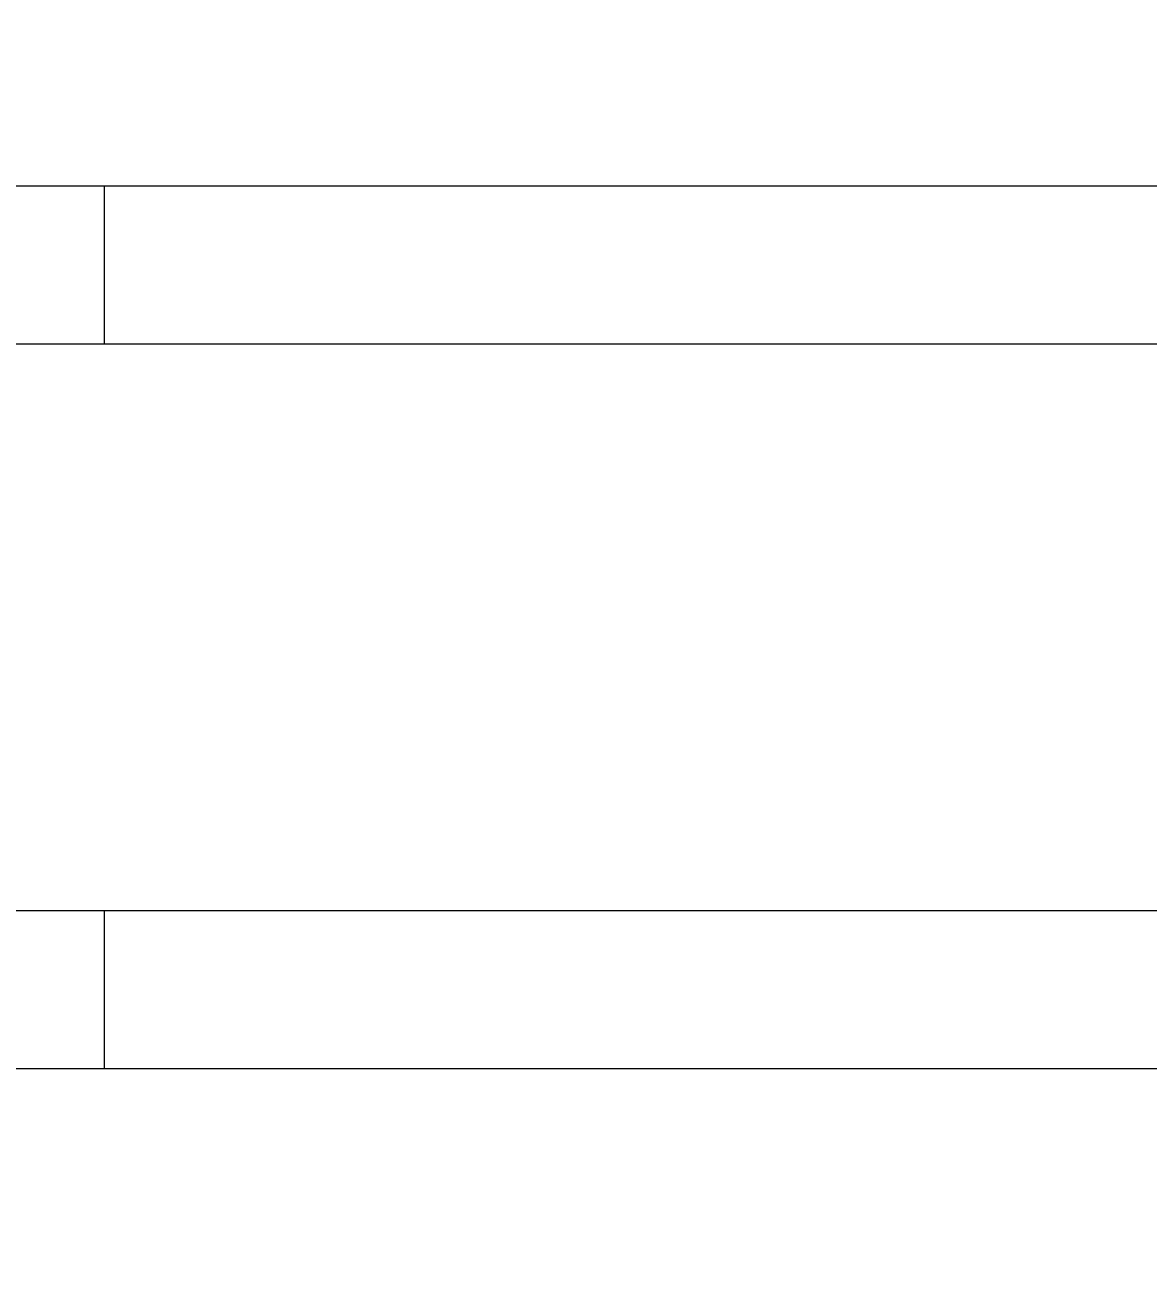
# Model space of a CAD drawing. Header units: millimetres. Extents: x -6234 to 7498, y -6127 to 5103.
# Drawn here: x 2024 to 2479, y -1469 to -962 of the extents above; entities that cross this region are included whole.
import ezdxf

# ---------------------------------------------------------------- set-up
doc = ezdxf.new("R2010")
doc.units = ezdxf.units.MM
for name, color, linetype in [('DIKOM_ОБЪЕКТ', 7, 'Continuous'), ('DIKOM_РАЗМЕР_ЗОНА', 7, 'Continuous'), ('DIKOM_РАЗМЕР_ОБЪЕКТА', 7, 'Continuous')]:
    doc.layers.add(name, color=color, linetype=linetype)
doc.styles.add('style1', font='arial.ttf', dxfattribs={"width": 0.8})
doc.dimstyles.new('1-50', dxfattribs={"dimtxt": 300, "dimasz": 200, "dimexe": 100, "dimexo": 0, "dimgap": 100, "dimtad": 1, "dimtxsty": 'style1', "dimcen": 200, "dimclrd": 7, "dimclre": 7, "dimclrt": 7, "dimadec": 1, "dimazin": 2, "dimtfac": 1, "dimtmove": 0, "dimatfit": 2, "dimfxl": 0, "dimlwd": 25, "dimlwe": 18, "dimarcsym": 0})

# ---------------------------------------------------------------- blocks, each defined once
blk = doc.blocks.new('*D10')
at = {"layer": 'Defpoints', "color": 0, "transparency": 16777216}
for p in [(5627.97, 903.07), (-3229.39, -1461.51), (5627.97, -5097.58)]:
    blk.add_point(p, dxfattribs=at)
at = {"layer": 'DIKOM_РАЗМЕР_ОБЪЕКТА', "color": 7, "lineweight": 18, "transparency": 16777216}
for p, q in [((5627.97, 903.07), (5627.97, -5197.58)), ((-3229.39, -1461.51), (-3229.39, -5197.58))]:
    blk.add_line(p, q, dxfattribs=at)
at = {"layer": 'DIKOM_РАЗМЕР_ОБЪЕКТА', "color": 7, "lineweight": 25, "transparency": 16777216}
blk.add_line((-3029.39, -5097.58), (5427.97, -5097.58), dxfattribs=at)
at = {"layer": 'DIKOM_РАЗМЕР_ОБЪЕКТА', "color": 7, "transparency": 16777216}
for points in [[(-3029.39, -5064.25), (-3029.39, -5130.92), (-3229.39, -5097.58)], [(5427.97, -5064.25), (5427.97, -5130.92), (5627.97, -5097.58)]]:
    blk.add_solid(points, dxfattribs=at)
at = {"layer": 'DIKOM_РАЗМЕР_ОБЪЕКТА', "color": 7, "lineweight": 40, "transparency": 16777216, "insert": (1488.3, -4844.41), "char_height": 300, "attachment_point": 5, "style": 'style1'}
blk.add_mtext('8850', dxfattribs=at)
blk = doc.blocks.new('*D13')
at = {"layer": 'Defpoints', "color": 0, "transparency": 16777216}
for p in [(7498.07, 1778.2), (-5229.39, -1831.36), (7498.07, -6026.74)]:
    blk.add_point(p, dxfattribs=at)
at = {"layer": 'DIKOM_РАЗМЕР_ЗОНА', "color": 7, "lineweight": 18, "transparency": 16777216}
for p, q in [((7498.07, 1778.2), (7498.07, -6126.74)), ((-5229.39, -1831.36), (-5229.39, -6126.74))]:
    blk.add_line(p, q, dxfattribs=at)
at = {"layer": 'DIKOM_РАЗМЕР_ЗОНА', "color": 7, "lineweight": 25, "transparency": 16777216}
blk.add_line((-5029.39, -6026.74), (7298.07, -6026.74), dxfattribs=at)
at = {"layer": 'DIKOM_РАЗМЕР_ЗОНА', "color": 7, "transparency": 16777216}
for points in [[(-5029.39, -5993.4), (-5029.39, -6060.07), (-5229.39, -6026.74)], [(7298.07, -5993.4), (7298.07, -6060.07), (7498.07, -6026.74)]]:
    blk.add_solid(points, dxfattribs=at)
at = {"layer": 'DIKOM_РАЗМЕР_ЗОНА', "color": 7, "transparency": 16777216, "insert": (1560.69, -5773.56), "char_height": 300, "attachment_point": 5, "style": 'style1'}
blk.add_mtext('12750', dxfattribs=at)

msp = doc.modelspace()

# ---------------------------------------------------------------- linework, layer by layer
at = {"layer": 'DIKOM_ОБЪЕКТ', "color": 7, "linetype": 'Continuous', "lineweight": 15}
for p, q in [((2846.011, -1027.506), (1166.011, -1027.506)), ((2056.011, -1091.506), (2056.011, -1027.506)), ((1166.011, -1091.506), (2846.011, -1091.506)), ((2846.011, -1321.506), (1166.011, -1321.506)), ((2056.011, -1385.506), (2056.011, -1321.506)), ((1166.011, -1385.506), (2846.011, -1385.506))]:
    msp.add_line(p, q, dxfattribs=at)

# ---------------------------------------------------------------- dimensions: what is measured, and where the dimension line sits
at = {"layer": 'DIKOM_РАЗМЕР_ЗОНА'}
dim = msp.add_linear_dim(base=(7498.074, -6026.735), p1=(-5229.391, -1831.362), p2=(7498.074, 1778.201), text='12750', dimstyle='1-50', dxfattribs=at)
dim.commit()
dim.dimension.update_dxf_attribs({"geometry": '*D13', "text_midpoint": (1560.691, -6026.735), "dimtype": 160})
at = {"layer": 'DIKOM_РАЗМЕР_ОБЪЕКТА', "lineweight": 40}
dim = msp.add_linear_dim(base=(5627.969, -5097.582), p1=(-3229.391, -1461.506), p2=(5627.969, 903.069), text='8850', dimstyle='1-50', dxfattribs=at)
dim.commit()
dim.dimension.update_dxf_attribs({"geometry": '*D10', "text_midpoint": (1488.304, -5097.582), "dimtype": 160})

doc.saveas('drawing.dxf')
